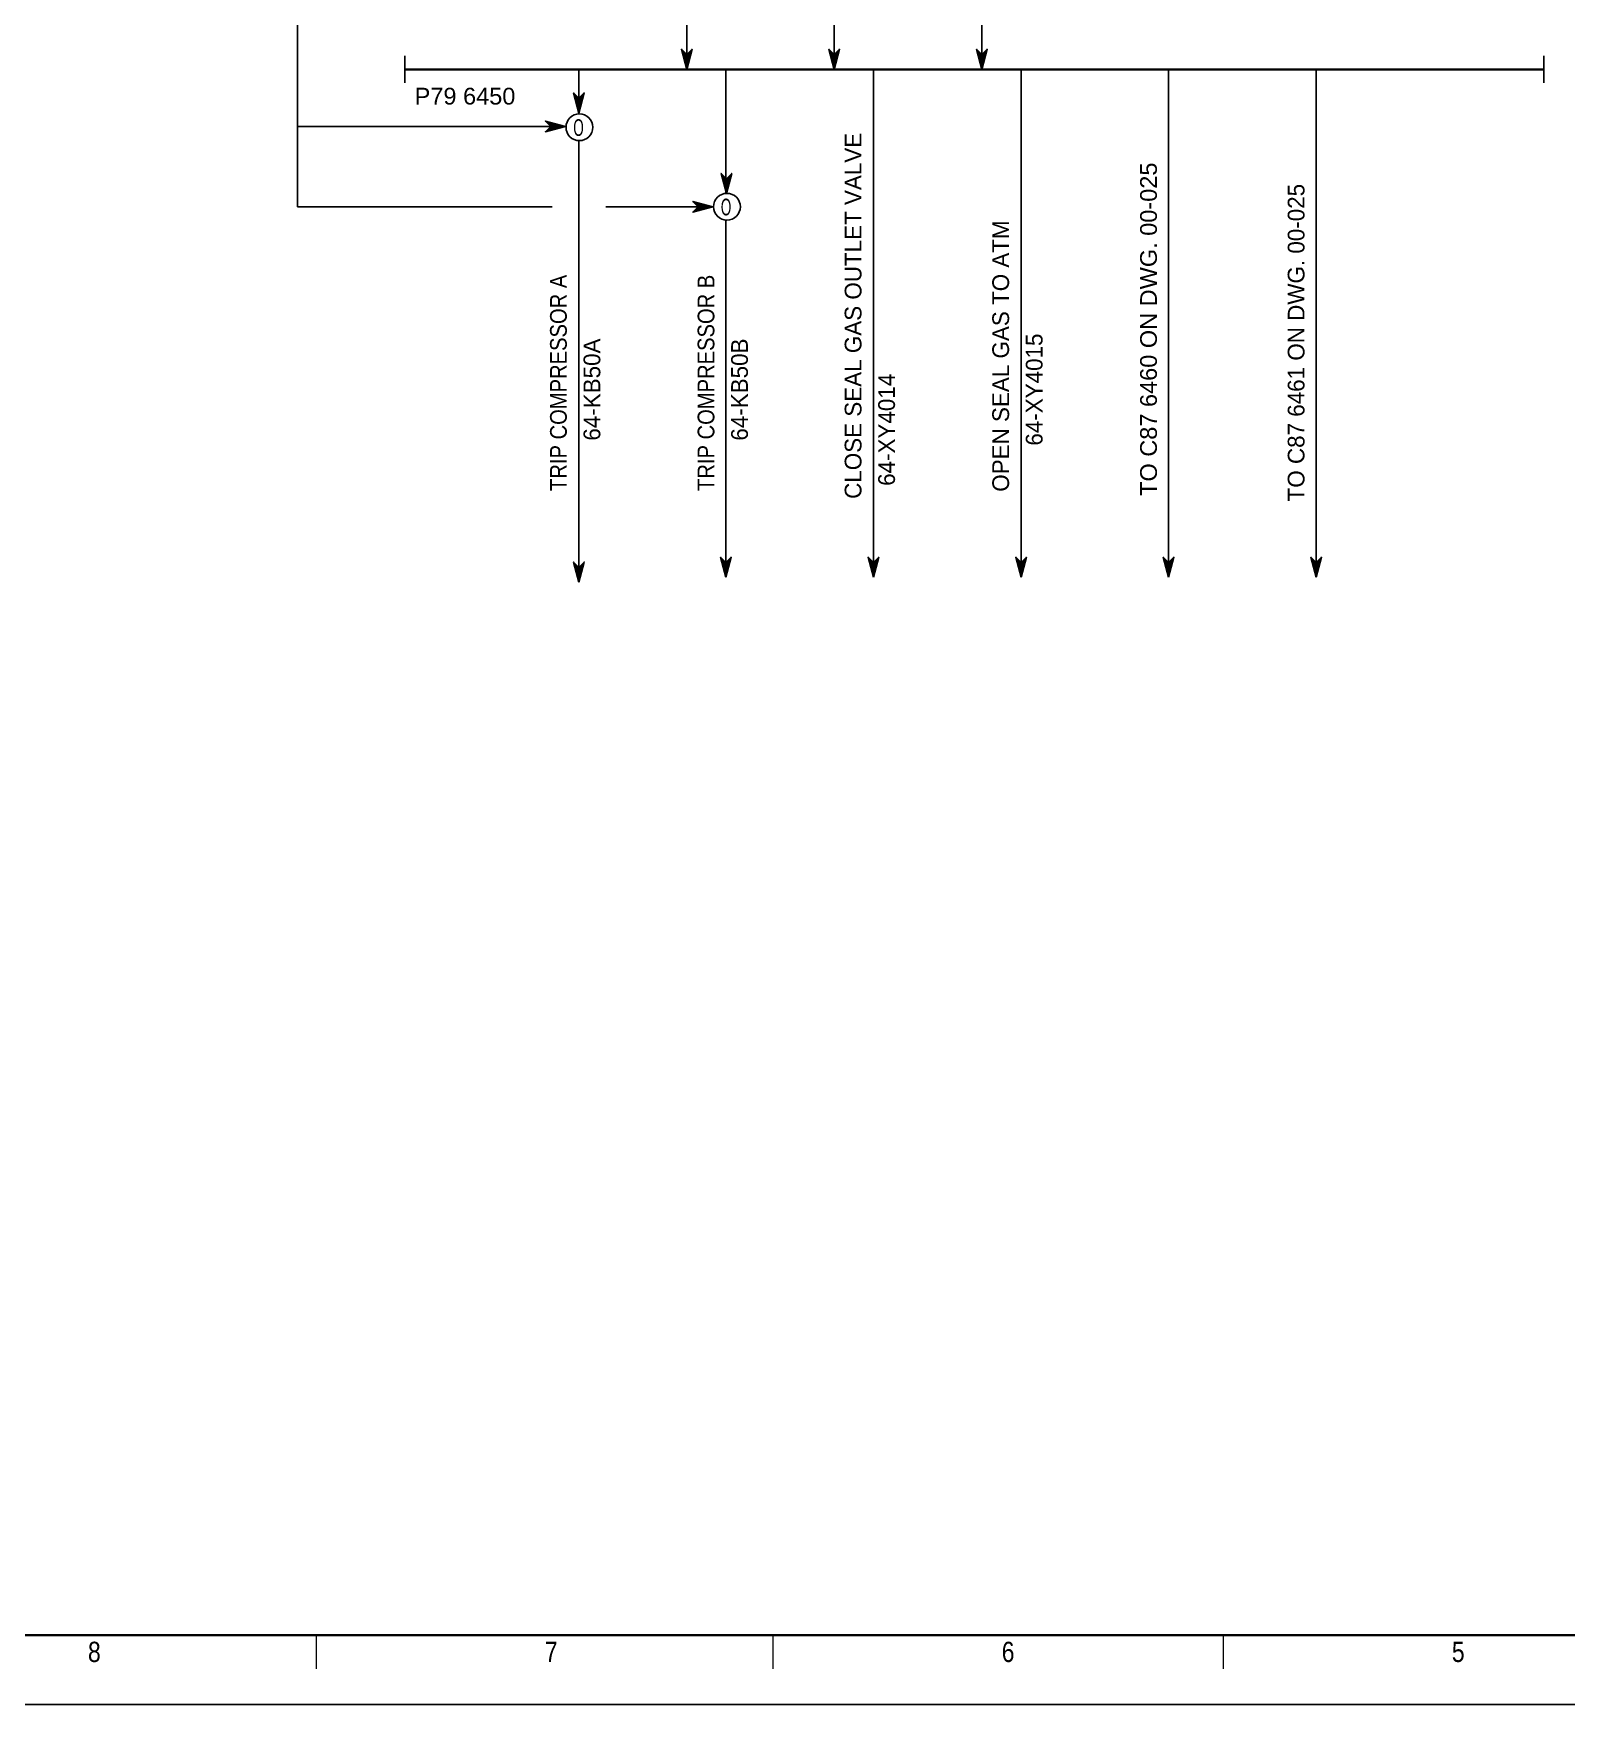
# Model space of a CAD drawing. Header units: millimetres. Extents: x 2 to 843, y -2 to 592.
# Drawn here: x 310.6 to 539.3, y -1.5 to 247.9 of the extents above; entities that cross this region are included whole.
import ezdxf
from ezdxf.enums import TextEntityAlignment as Align

# ---------------------------------------------------------------- set-up
doc = ezdxf.new("R2010")
doc.units = ezdxf.units.MM
for name, color, linetype, lineweight in [('1', 7, 'Continuous', 13), ('12', 7, 'Continuous', 25), ('34', 7, 'Continuous', 25), ('9', 7, 'Continuous', 13)]:
    doc.layers.add(name, color=color, linetype=linetype, lineweight=lineweight)

msp = doc.modelspace()

# ---------------------------------------------------------------- linework, layer by layer
at = {"layer": '1', "lineweight": 25}
for p, q in [((366.005, 244.517), (366.005, 240.517)), ((535.951, 244.517), (535.951, 240.517))]:
    msp.add_line(p, q, dxfattribs=at)
at = {"layer": '1', "lineweight": 35}
for p, q in [((366.005, 242.517), (535.951, 242.517)), ((650.591, 8.879), (11.974, 8.879))]:
    msp.add_line(p, q, dxfattribs=at)
at = {"layer": '1'}
for p, q in [((352.777, 8.879), (352.777, 3.845)), ((420.938, 8.879), (420.938, 3.845)), ((488.096, 8.879), (488.096, 3.845))]:
    msp.add_line(p, q, dxfattribs=at)
at = {"layer": '1', "lineweight": 25}
for centre in [(392.073, 233.875), (414.082, 222.014)]:
    msp.add_circle(centre, 2, dxfattribs=at)
at = {"layer": '12'}
for p, q in [((350, 334), (350, 222)), ((452.114, 321.007), (452.114, 242.517)), ((408.076, 293.319), (408.076, 242.517)), ((430.095, 293.528), (430.095, 242.517)), ((392, 242.517), (392, 236)), ((413.92, 242.517), (413.92, 224)), ((435.939, 242.517), (435.939, 166.714)), ((457.957, 242.517), (457.957, 166.714)), ((479.976, 242.517), (479.976, 166.714)), ((501.995, 242.517), (501.995, 166.714)), ((350, 234), (390, 234)), ((392, 231.876), (392, 166)), ((350, 222), (388, 222)), ((396, 222), (412, 222)), ((413.92, 220), (413.92, 166.714))]:
    msp.add_line(p, q, dxfattribs=at)
at = {"layer": '12', "lineweight": 13}
msp.add_lwpolyline([(1.641, 592.497), (842.641, 592.497), (842.641, -1.503), (1.641, -1.503)], close=True, dxfattribs=at)
at = {"layer": '34'}
for points in [[(408.076, 242.517), (408.876, 245.517), (408.076, 244.717), (407.276, 245.517)], [(408.076, 242.917), (408.676, 245.117), (408.076, 244.517), (407.476, 245.117)], [(408.076, 243.317), (408.476, 244.717), (408.076, 244.317), (407.676, 244.717)], [(430.095, 242.517), (430.895, 245.517), (430.095, 244.717), (429.295, 245.517)], [(430.095, 242.917), (430.695, 245.117), (430.095, 244.517), (429.495, 245.117)], [(430.095, 243.317), (430.495, 244.717), (430.095, 244.317), (429.695, 244.717)], [(452.114, 242.517), (452.914, 245.517), (452.114, 244.717), (451.314, 245.517)], [(452.114, 242.917), (452.714, 245.117), (452.114, 244.517), (451.514, 245.117)], [(452.114, 243.317), (452.514, 244.717), (452.114, 244.317), (451.714, 244.717)], [(408.076, 243.717), (408.276, 244.317), (408.076, 244.117), (407.876, 244.317)], [(430.095, 243.717), (430.295, 244.317), (430.095, 244.117), (429.895, 244.317)], [(452.114, 243.717), (452.314, 244.317), (452.114, 244.117), (451.914, 244.317)], [(392, 236), (392.8, 239), (392, 238.2), (391.2, 239)], [(392, 236.4), (392.6, 238.6), (392, 238), (391.4, 238.6)], [(392, 236.8), (392.4, 238.2), (392, 237.8), (391.6, 238.2)], [(392, 237.2), (392.2, 237.8), (392, 237.6), (391.8, 237.8)], [(390, 234), (387, 233.2), (387.8, 234), (387, 234.8)], [(389.6, 234), (387.4, 233.4), (388, 234), (387.4, 234.6)], [(389.2, 234), (387.8, 233.6), (388.2, 234), (387.8, 234.4)], [(388.8, 234), (388.2, 233.8), (388.4, 234), (388.2, 234.2)], [(414, 224), (414.8, 227), (414, 226.2), (413.2, 227)], [(414, 224.4), (414.6, 226.6), (414, 226), (413.4, 226.6)], [(414, 224.8), (414.4, 226.2), (414, 225.8), (413.6, 226.2)], [(414, 225.2), (414.2, 225.8), (414, 225.6), (413.8, 225.8)], [(412, 222), (409, 221.2), (409.8, 222), (409, 222.8)], [(411.6, 222), (409.4, 221.4), (410, 222), (409.4, 222.6)], [(411.2, 222), (409.8, 221.6), (410.2, 222), (409.8, 222.4)], [(410.8, 222), (410.2, 221.8), (410.4, 222), (410.2, 222.2)], [(413.92, 166.714), (414.72, 169.714), (413.92, 168.914), (413.12, 169.714)], [(435.939, 166.714), (436.739, 169.714), (435.939, 168.914), (435.139, 169.714)], [(457.957, 166.714), (458.757, 169.714), (457.957, 168.914), (457.157, 169.714)], [(479.976, 166.714), (480.776, 169.714), (479.976, 168.914), (479.176, 169.714)], [(501.995, 166.714), (502.795, 169.714), (501.995, 168.914), (501.195, 169.714)], [(392, 166), (392.8, 169), (392, 168.2), (391.2, 169)], [(392, 166.4), (392.6, 168.6), (392, 168), (391.4, 168.6)], [(392, 166.8), (392.4, 168.2), (392, 167.8), (391.6, 168.2)], [(392, 167.2), (392.2, 167.8), (392, 167.6), (391.8, 167.8)], [(413.92, 167.114), (414.52, 169.314), (413.92, 168.714), (413.32, 169.314)], [(413.92, 167.514), (414.32, 168.914), (413.92, 168.514), (413.52, 168.914)], [(413.92, 167.914), (414.12, 168.514), (413.92, 168.314), (413.72, 168.514)], [(435.939, 167.114), (436.539, 169.314), (435.939, 168.714), (435.339, 169.314)], [(435.939, 167.514), (436.339, 168.914), (435.939, 168.514), (435.539, 168.914)], [(435.939, 167.914), (436.139, 168.514), (435.939, 168.314), (435.739, 168.514)], [(457.957, 167.114), (458.557, 169.314), (457.957, 168.714), (457.357, 169.314)], [(457.957, 167.514), (458.357, 168.914), (457.957, 168.514), (457.557, 168.914)], [(457.957, 167.914), (458.157, 168.514), (457.957, 168.314), (457.757, 168.514)], [(479.976, 167.114), (480.576, 169.314), (479.976, 168.714), (479.376, 169.314)], [(479.976, 167.514), (480.376, 168.914), (479.976, 168.514), (479.576, 168.914)], [(479.976, 167.914), (480.176, 168.514), (479.976, 168.314), (479.776, 168.514)], [(501.995, 167.114), (502.595, 169.314), (501.995, 168.714), (501.395, 169.314)], [(501.995, 167.514), (502.395, 168.914), (501.995, 168.514), (501.595, 168.914)], [(501.995, 167.914), (502.195, 168.514), (501.995, 168.314), (501.795, 168.514)]]:
    msp.add_lwpolyline(points, close=True, dxfattribs=at)
at = {"layer": '9'}
msp.add_lwpolyline([(1.641, -1.503), (842.641, -1.503), (842.641, 592.497), (1.641, 592.497)], close=True, dxfattribs=at)

# ---------------------------------------------------------------- texts
at = {"layer": '1', "width": 0.6}
for p in [(391.158, 232.583), (413.168, 220.722)]:
    msp.add_text('O', height=2.5, dxfattribs=at).set_placement(p)
at = {"layer": '1', "width": 0.85}
for s, p in [('8', (319.704, 4.851)), ('7', (387.865, 4.851)), ('6', (456.026, 4.851)), ('5', (523.184, 4.851))]:
    msp.add_text(s, height=3.02, dxfattribs=at).set_placement(p, align=Align.CENTER)
at = {"layer": '12', "width": 1.05}
msp.add_text('P79 6450', height=2.5, dxfattribs=at).set_placement((375.002, 237.267), align=Align.CENTER)
at = {"layer": '12'}
for s, p in [('CLOSE SEAL GAS OUTLET VALVE', (434.15, 205.735)), ('TO C87 6461 ON DWG. 00-025', (500.245, 201.735)), ('OPEN SEAL GAS TO ATM', (456.169, 199.735)), ('64-KB50A', (395.188, 194.73)), ('64-KB50B', (417.207, 194.73)), ('64-XY4015', (461.169, 194.73)), ('64-XY4014', (439.15, 188.73))]:
    msp.add_text(s, height=2.5, rotation=90, dxfattribs=at).set_placement(p, align=Align.CENTER)
for s, width, p in [('TO C87 6460 ON DWG. 00-025', 1.05, (478.226, 203.735)), ('TRIP COMPRESSOR A', 0.9, (390.188, 195.734)), ('TRIP COMPRESSOR B', 0.9, (412.207, 195.735))]:
    msp.add_text(s, height=2.5, rotation=90, dxfattribs=dict(at, width=width)).set_placement(p, align=Align.CENTER)

doc.saveas('drawing.dxf')
